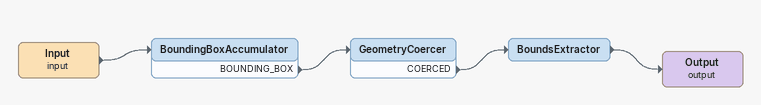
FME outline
Input (input)
    -> BoundingBoxAccumulator
BoundingBoxAccumulator
    BOUNDING_BOX -> GeometryCoercer
GeometryCoercer
    COERCED -> BoundsExtractor
BoundsExtractor
    -> Output (output)
Output (output)
